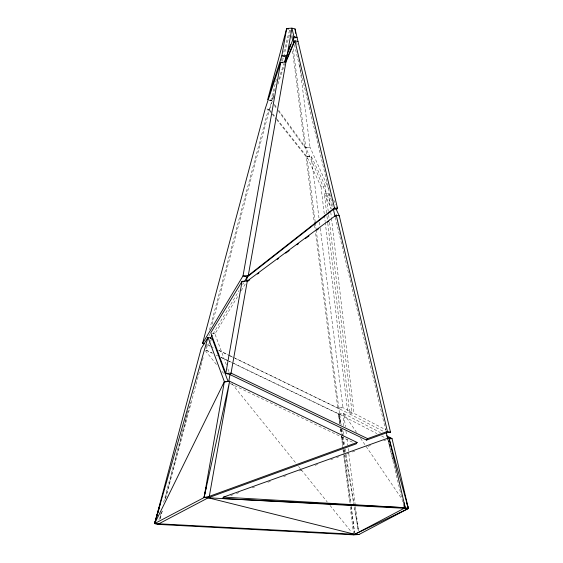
<?xml version="1.0" encoding="UTF-8"?>
<svg xmlns="http://www.w3.org/2000/svg" width="563" height="563" viewBox="0 0 563 563"><rect width="100%" height="100%" fill="white"/><g stroke="black" fill="none" stroke-linecap="round" stroke-linejoin="round"><path stroke-width="0.42" stroke-dasharray="2.81 2.11" d="M343.374 434.432L343.437 430.962M343.536 425.755L343.768 413.615L338.525 413.946L228.768 361.172M162.151 511.049L159.934 519.558L162.679 509.374M165.255 499.135L190.54 402.151M158.9 520.121L160.708 513.322M163.643 502.28L188.028 410.554M209.549 329.714L268.417 109.328L265.286 108.546M276.447 79.27L270.789 100.453L272.33 102.593M281.43 60.628L282.33 57.243M283.689 52.155L289.804 29.276L290.022 31.014M165.628 498.332L203.51 356.52M206.135 346.709L206.734 344.45L209.9 345.978M209 335.97L209.457 334.281M212.174 324.105L275.223 88.067M282.464 60.952L283.372 57.567M283.597 56.715L290.614 30.451M269.325 100.115L271.823 100.777L273.702 94.985M278.791 79.263L283.879 63.549M273.857 96.463L269.459 109.651L272.175 113.064M277.981 84.091L284.864 63.478M213.032 333.958L239.099 290.501M242.688 284.505L243.589 283.006M209.9 342.205L205.326 349.722L212.434 353.142M210.351 341.452L212.181 338.447M226.368 364.803L214.953 333.894L238.522 295.118M241.245 290.642L246.228 282.443M230.675 495.595L233.152 494.701M236.467 493.519L238.944 492.625M252.182 487.882L254.659 486.988M267.897 482.245L270.374 481.358M283.611 476.608L286.088 475.721M299.326 470.978L301.81 470.084M315.041 465.341L317.525 464.447M330.755 459.704L333.24 458.817M336.547 457.628L339.025 456.741M346.47 454.067L348.954 453.18M352.262 451.99L354.739 451.104M367.977 446.36L370.461 445.467M383.692 440.723L386.176 439.837M277.059 119.201L306.941 156.697L321.023 186.627L325.224 185.966L328.215 211.216M326.582 212.891L324.372 193.742L328.574 193.088L330.798 197.803M339.728 423.517L338.525 413.946L339.566 414.269L343.768 413.615L380.489 432.616M233.624 357.463L347.814 412.996L352.023 412.341L329.454 221.667M327.786 223.342L349.771 414.002L353.972 413.348L385.859 429.815M269.22 100.066L271.823 100.777M266.953 108.99L269.459 109.651L268.417 109.328L276.025 118.87M212.448 333.226L214.953 333.894M221.118 357.315L228.226 360.735M229.014 361.115L232.962 363.015M233.758 363.388L339.566 414.269L376.928 433.601M205.868 350.158L212.188 353.198M216.136 355.091L217.712 355.851M220.872 357.371L227.98 360.792M230.119 383.487L353.67 442.771M210.689 346.365L214.644 348.279M218.599 350.186L228.092 354.781M228.881 355.162L232.836 357.076M207.283 344.894L209.654 346.041M219.141 350.629L229.422 355.605M230.218 355.985L234.173 357.899M234.961 358.286L337.779 408.027L338.813 408.351L343.022 407.696L352.023 412.341M349.771 414.002L383.213 431.272M381.601 436.015L384.712 437.627M205.389 350.77L216.973 365.141M221.935 371.298L223.588 373.353M231.857 383.614L296.37 463.68M298.573 466.417L300.783 469.155M301.332 469.838L327.251 502.006M330.002 505.426L351.509 532.112M272.717 113.747L276.517 118.519M276.567 119.553L305.899 156.373L314.506 224.292M274.399 104.345L276.461 107.195M278.523 110.045L305.815 147.809L333.402 209.359M274.392 105.443L276.454 108.293M278.509 111.143L304.773 147.485L305.815 147.809L310.016 147.154L328.651 188.718M356.59 432.447L343.768 413.615L345.408 426.663M360.538 438.246L401.954 499.092M325.224 185.966L311.142 156.042L305.899 156.373L306.941 156.697L311.142 156.042L318.975 217.867M324.372 193.742L331.403 208.683M333.662 199.907L335.815 204.707M227.867 368.871L229.071 372.122M403.77 506.58L387.83 439.239L389.807 445.917M387.83 439.239L392.341 456.994M392.559 457.839L393.417 461.224M292.246 35.546L292.851 38.101M294.428 44.758L332.796 206.804M335.309 217.409L385.711 430.315M340.277 424.284L338.525 413.946L339.813 423.467M341.157 429.449L341.882 433.756M342.466 437.198L343.93 445.812M344.514 449.26L353.705 503.512M354.289 506.96L358.378 531.071L354.493 506.834M339.566 414.269L341.241 424.65M341.938 428.978L343.057 435.896M343.191 436.761L344.591 445.41M345.147 448.873L345.562 451.47M346.125 454.932L354.352 505.968M340.516 428.668L341.213 433.862M341.333 434.727L342.853 445.98M343.317 449.443L343.789 452.905M343.902 453.771L350.566 503.125M351.031 506.587L354.535 532.563M296.694 41.986L297.137 45.462M299.671 65.449L310.016 147.154L304.773 147.485L292.443 50.135M319.524 222.216L320.185 227.445M320.298 228.311L343.022 407.696L337.779 408.027L315.498 232.132M291.613 35.687L292.049 39.164M293.26 48.721L315.21 222.005M315.322 222.878L316.096 228.972M316.202 229.838L340.889 424.706M341.438 429.055L342.318 436.015M342.431 436.881L343.641 446.452M344.084 449.928L344.633 454.278M344.746 455.15L350.805 502.984M351.242 506.461L354.767 534.294M314.611 225.165L315.386 231.259M345.956 431.012L346.505 435.361M346.942 438.837L347.702 444.925M348.138 448.408L348.687 452.758M348.8 453.623L355.352 505.813M355.464 506.686L358.518 531.036M340.383 428.732L340.932 433.081M341.368 436.564L342.895 448.739M343.008 449.612L343.662 454.827M343.775 455.699L349.785 503.54M350.221 507.017L353.712 534.85M328.623 214.7L329.348 220.795M321.023 186.627L324.316 214.482M324.422 215.355L325.147 221.449M325.245 222.322L347.814 412.996M328.574 193.088L330.382 208.753M330.784 212.237L331.389 217.459M331.487 218.331L353.972 413.348M326.983 216.375L327.385 219.859"/><path stroke-width="0.84" d="M386.647 435.797L392.031 438.584L408.365 508.509L358.955 534.519L353.712 534.85L157.767 524.364L154.635 523.583L208.014 337.343L224.363 381.623L204.045 497.572L154.635 523.583L201.16 348.617L208.014 337.343L212.181 338.447L227.931 381.088M288.235 28.889L286.673 28.495L281.845 55.821L267.657 99.672L286.673 28.495L291.923 28.15L295.047 28.945L337.603 208.704L333.402 209.359L247.185 277.01L244.49 281.507M228.824 381.095L229.971 374.564L231.055 373.114L247.312 280.993L336.188 215.101L339.306 215.896L390.525 432.222L386.324 432.877L366.527 440.09L229.971 374.564L225.805 373.459L210.78 332.789L242.055 281.338L247.312 280.993M246.503 280.888L247.185 277.01L248.269 275.56L334.485 207.909L337.603 208.704L336.885 207.107M285.152 61.839L286.616 55.287M298.031 41.542L294.906 40.754L285.948 62.029L248.269 275.56L243.019 275.905L202.567 343.346L204.235 343.789M206.234 487.291L204.045 497.572L408.365 508.509L388.913 437.789L223.49 497.108L222.406 498.558L405.24 507.72L408.365 508.509L406.88 503.498M160.666 502.449L154.635 523.583L358.955 534.519M159.561 506.707L154.635 523.583L224.363 381.623L229.62 381.271L357.132 442.462L356.048 443.911L208.233 497.798L157.767 524.364M284.414 61.888L293.935 36.644L291.923 28.15L287.102 55.477L281.845 55.821L286.018 56.926M288.397 50.374L290.473 44.646M285.525 61.902L293.823 42.204L294.906 40.754L334.485 207.909L333.402 209.359L335.105 216.551M210.33 338.454L212.131 335.457M335.464 216.065L336.188 215.101L387.407 431.427L386.324 432.877L387.64 438.443M366.527 440.09L367.611 438.64L387.407 431.427L390.525 432.222M247.636 281.394L249.754 279.825M257.516 274.075L258.924 273.027M277.263 259.43L278.678 258.389M285.73 253.16L289.255 250.542M297.011 244.792L298.425 243.744M305.477 238.515L309.003 235.904M316.765 230.147L318.883 228.578M327.342 222.308L328.757 221.259M353.712 534.85L405.24 507.72L388.913 437.789L392.031 438.584L390.349 438.844M408.365 508.509L354.767 534.294L208.233 497.798L209.316 496.348L229.62 381.271L204.045 497.572L209.316 496.348L357.132 442.462M292.851 38.101L297.053 37.44L293.935 36.644M285.948 62.029L280.691 62.373L265.286 108.546L202.567 343.346L204.13 343.733M223.49 497.108L405.24 507.72L403.952 502.646M286.673 28.495L288.34 28.938M282.359 62.817L280.691 62.373L243.019 275.905L247.185 277.01M243.723 281.781L242.055 281.338L225.805 373.459L231.055 373.114L367.611 438.64M224.363 381.623L226.03 382.066M335.977 208.817L339.306 215.896M293.049 38.917L293.823 42.204M295.047 28.945L295.596 33.287"/></g></svg>
